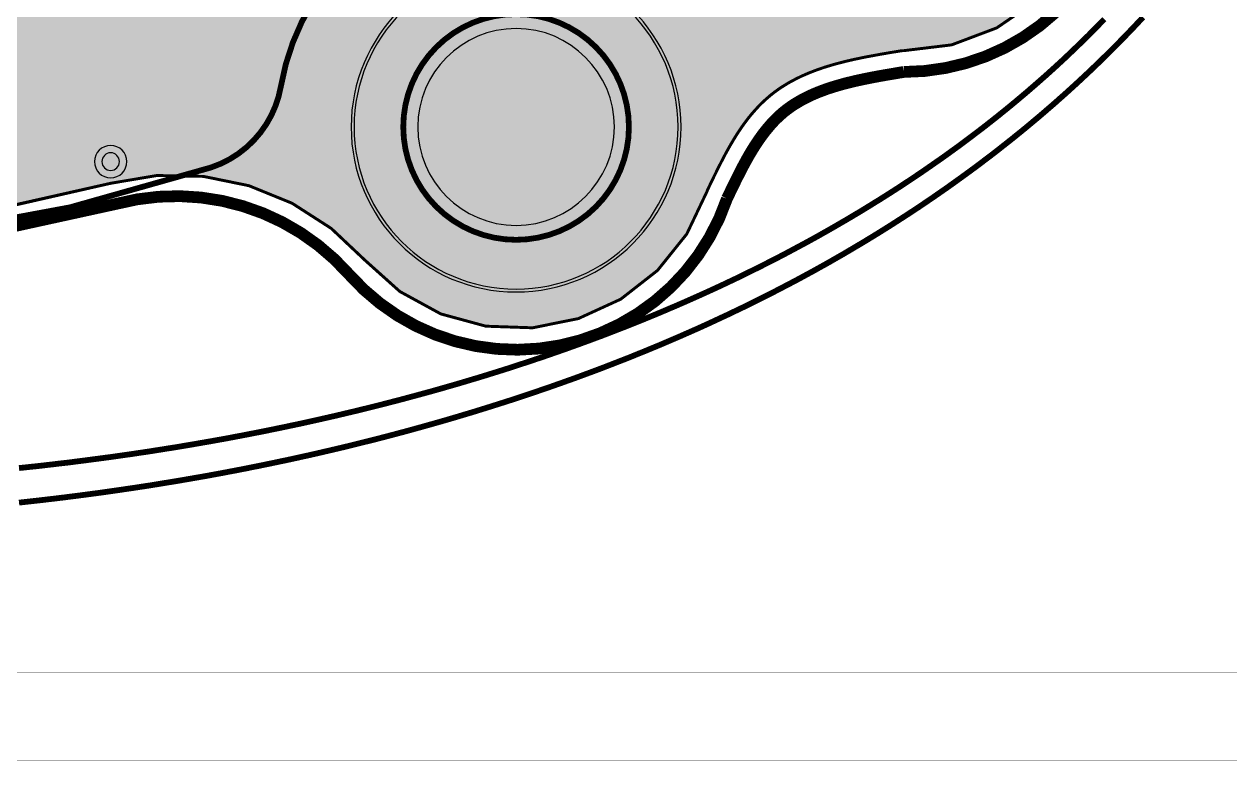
# Model space of a CAD drawing. Header units: millimetres. Extents: x -37.3 to 36.8, y -36.5 to 34.5.
# Drawn here: x 5.5 to 26.34, y -36.45 to -23.72 of the extents above; entities that cross this region are included whole.
import ezdxf

# ---------------------------------------------------------------- set-up
doc = ezdxf.new("R2010")
doc.units = ezdxf.units.MM
doc.header["$MEASUREMENT"] = 0
for name, color, linetype, true_color in [('Board-Outline-Layer', 7, 'Continuous', 0xc8a339), ('Bottom-Layer', 7, 'Continuous', 0x65a2e5), ('Bottom-Paste-Mask-Layer', 7, 'Continuous', 0x00c2c2), ('Bottom-Solder-Mask-Layer', 7, 'Continuous', 0x36846d), ('Document-Layer', 7, 'Continuous', 0xff9999), ('Hole-Layer', 7, 'Continuous', 0x8d7927), ('Multi-Layer', 7, 'Continuous', 0xc2c2c2), ('Top-Layer', 7, 'Continuous', 0xc26065), ('Top-Paste-Mask-Layer', 7, 'Continuous', 0xff00ff), ('Top-Solder-Mask-Layer', 7, 'Continuous', 0xb44a4c)]:
    doc.layers.add(name, color=color, linetype=linetype, true_color=true_color)

msp = doc.modelspace()

# ---------------------------------------------------------------- hatches: boundary and pattern name
at = {"layer": 'Bottom-Layer'}
for points in [[(-18.006, 25.358), (-17.963, 25.415), (-16.903, 25.415), (-16.786, 24.68), (-16.486, 23.999), (-16.023, 23.417), (-15.428, 22.971), (-14.738, 22.691), (-14, 22.596), (-13.262, 22.691), (-12.572, 22.971), (-11.977, 23.417), (-11.514, 23.999), (-11.214, 24.68), (-11.097, 25.415), (-8.718, 25.415), (-8.301, 25.321), (-7.875, 25.289), (7.875, 25.289), (8.301, 25.321), (8.718, 25.415), (11.097, 25.415), (11.214, 24.68), (11.514, 23.999), (11.977, 23.417), (12.572, 22.971), (13.262, 22.691), (14, 22.596), (14.738, 22.691), (15.428, 22.971), (16.023, 23.417), (16.486, 23.999), (16.786, 24.68), (16.903, 25.415), (17.963, 25.415), (18.006, 25.358), (18.009, 25.354), (18.013, 25.35), (18.062, 25.288), (18.066, 25.284), (18.07, 25.279), (18.121, 25.22), (18.125, 25.215), (18.129, 25.211), (18.182, 25.153), (18.186, 25.149), (18.191, 25.144), (18.245, 25.089), (18.25, 25.084), (18.255, 25.079), (18.312, 25.026), (18.317, 25.021), (18.323, 25.017), (18.381, 24.966), (18.387, 24.961), (18.393, 24.957), (18.453, 24.909), (18.459, 24.904), (18.465, 24.9), (18.527, 24.855), (18.533, 24.851), (18.539, 24.847), (18.603, 24.804), (18.608, 24.8), (18.614, 24.797), (18.68, 24.756), (18.685, 24.753), (18.691, 24.749), (18.759, 24.711), (18.764, 24.708), (18.769, 24.705), (18.838, 24.669), (18.843, 24.666), (18.848, 24.664), (18.919, 24.63), (18.924, 24.627), (18.929, 24.625), (19.001, 24.593), (19.006, 24.591), (19.01, 24.589), (19.084, 24.558), (19.088, 24.556), (19.092, 24.555), (19.167, 24.526), (19.171, 24.524), (19.175, 24.523), (19.252, 24.496), (19.255, 24.494), (19.259, 24.493), (19.337, 24.467), (19.34, 24.466), (19.344, 24.465), (19.422, 24.441), (19.425, 24.44), (19.428, 24.439), (19.508, 24.416), (19.511, 24.415), (19.514, 24.414), (19.594, 24.392), (19.597, 24.392), (19.6, 24.391), (19.681, 24.37), (19.683, 24.37), (19.686, 24.369), (19.768, 24.35), (19.77, 24.349), (19.772, 24.349), (19.855, 24.33), (19.857, 24.33), (19.859, 24.329), (19.943, 24.312), (19.944, 24.311), (19.946, 24.311), (20.03, 24.294), (20.118, 24.277), (20.205, 24.261), (20.292, 24.245), (20.38, 24.23), (20.467, 24.215), (20.553, 24.201), (20.63, 24.189), (20.665, 24.183), (20.7, 24.182), (21.528, 24.082), (22.308, 23.788), (22.996, 23.317), (23.552, 22.696), (23.945, 21.961), (24.152, 21.153), (24.161, 20.32), (23.971, 19.508), (23.594, 18.764), (23.204, 18.042), (22.955, 17.259), (22.858, 16.443), (22.915, 15.624), (23.125, 14.829), (23.479, 14.088), (24.583, 12.059), (25.512, 9.944), (26.259, 7.759), (26.566, 7.064), (27.04, 6.469), (27.648, 6.014), (28.352, 5.729), (29.106, 5.632), (29.328, 5.632), (29.833, 5.552), (30.287, 5.32), (30.648, 4.959), (30.88, 4.504), (30.96, 4), (30.96, -4), (30.88, -4.504), (30.648, -4.959), (30.287, -5.32), (29.833, -5.552), (29.328, -5.632), (29.106, -5.632), (28.352, -5.729), (27.648, -6.014), (27.04, -6.469), (26.566, -7.064), (26.259, -7.759), (25.512, -9.944), (24.583, -12.059), (23.479, -14.088), (23.125, -14.829), (22.915, -15.624), (22.858, -16.443), (22.955, -17.259), (23.204, -18.042), (23.594, -18.764), (23.971, -19.508), (24.161, -20.32), (24.152, -21.153), (23.945, -21.961), (23.552, -22.696), (22.996, -23.317), (22.308, -23.788), (21.528, -24.082), (20.7, -24.182), (20.665, -24.183), (20.63, -24.189), (20.555, -24.201), (20.468, -24.215), (20.381, -24.23), (20.294, -24.245), (20.207, -24.261), (20.12, -24.277), (20.033, -24.293), (19.946, -24.311), (19.944, -24.311), (19.942, -24.312), (19.859, -24.329), (19.857, -24.33), (19.855, -24.33), (19.772, -24.349), (19.77, -24.349), (19.768, -24.35), (19.686, -24.369), (19.683, -24.37), (19.681, -24.371), (19.6, -24.391), (19.597, -24.392), (19.594, -24.393), (19.514, -24.414), (19.511, -24.415), (19.508, -24.416), (19.428, -24.439), (19.425, -24.44), (19.422, -24.441), (19.343, -24.465), (19.34, -24.466), (19.336, -24.467), (19.259, -24.493), (19.255, -24.494), (19.251, -24.496), (19.175, -24.523), (19.171, -24.524), (19.167, -24.526), (19.092, -24.555), (19.088, -24.556), (19.083, -24.558), (19.01, -24.589), (19.005, -24.591), (19.001, -24.593), (18.928, -24.625), (18.924, -24.627), (18.919, -24.63), (18.848, -24.664), (18.843, -24.667), (18.838, -24.669), (18.769, -24.706), (18.763, -24.708), (18.758, -24.711), (18.69, -24.75), (18.685, -24.753), (18.68, -24.756), (18.614, -24.797), (18.608, -24.8), (18.602, -24.804), (18.538, -24.847), (18.532, -24.851), (18.527, -24.855), (18.464, -24.9), (18.458, -24.905), (18.453, -24.909), (18.392, -24.957), (18.386, -24.962), (18.381, -24.967), (18.322, -25.017), (18.317, -25.022), (18.311, -25.027), (18.255, -25.08), (18.25, -25.084), (18.245, -25.089), (18.19, -25.144), (18.186, -25.149), (18.182, -25.154), (18.129, -25.211), (18.125, -25.216), (18.121, -25.22), (18.069, -25.28), (18.066, -25.284), (18.062, -25.288), (18.012, -25.35), (18.009, -25.354), (18.006, -25.358), (17.958, -25.422), (17.955, -25.426), (17.952, -25.429), (17.905, -25.495), (17.903, -25.498), (17.9, -25.502), (17.855, -25.569), (17.853, -25.572), (17.85, -25.575), (17.806, -25.644), (17.804, -25.647), (17.802, -25.65), (17.759, -25.72), (17.757, -25.723), (17.756, -25.726), (17.713, -25.797), (17.712, -25.799), (17.71, -25.802), (17.669, -25.874), (17.668, -25.876), (17.667, -25.879), (17.626, -25.952), (17.625, -25.954), (17.624, -25.956), (17.585, -26.03), (17.584, -26.032), (17.583, -26.034), (17.544, -26.109), (17.504, -26.187), (17.465, -26.266), (17.426, -26.345), (17.388, -26.423), (17.35, -26.502), (17.312, -26.581), (17.304, -26.6), (17.297, -26.62), (16.95, -27.349), (16.445, -27.978), (15.809, -28.475), (15.076, -28.811), (14.284, -28.97), (13.478, -28.942), (12.699, -28.73), (11.991, -28.343), (11.39, -27.804), (10.805, -27.253), (10.128, -26.818), (9.383, -26.515), (8.596, -26.354), (7.792, -26.339), (6.999, -26.472), (5.027, -26.916), (3.027, -27.214), (1.011, -27.363), (-1.011, -27.363), (-3.027, -27.214), (-5.027, -26.916), (-6.999, -26.472), (-7.792, -26.339), (-8.596, -26.354), (-9.383, -26.515), (-10.128, -26.818), (-10.805, -27.253), (-11.39, -27.804), (-11.991, -28.343), (-12.699, -28.73), (-13.478, -28.942), (-14.284, -28.97), (-15.076, -28.811), (-15.809, -28.475), (-16.445, -27.978), (-16.95, -27.349), (-17.297, -26.62), (-17.304, -26.6), (-17.312, -26.581), (-17.35, -26.503), (-17.387, -26.424), (-17.425, -26.346), (-17.464, -26.268), (-17.502, -26.19), (-17.542, -26.112), (-17.583, -26.034), (-17.584, -26.032), (-17.585, -26.03), (-17.624, -25.956), (-17.625, -25.954), (-17.626, -25.952), (-17.667, -25.878), (-17.668, -25.876), (-17.669, -25.874), (-17.711, -25.802), (-17.712, -25.799), (-17.714, -25.796), (-17.756, -25.725), (-17.757, -25.722), (-17.759, -25.72), (-17.802, -25.65), (-17.804, -25.647), (-17.806, -25.644), (-17.851, -25.575), (-17.853, -25.572), (-17.855, -25.568), (-17.901, -25.502), (-17.903, -25.498), (-17.906, -25.494), (-17.952, -25.429), (-17.955, -25.425), (-17.958, -25.421), (-18.006, -25.358), (-18.009, -25.354), (-18.013, -25.35), (-18.062, -25.288), (-18.066, -25.284), (-18.07, -25.279), (-18.121, -25.22), (-18.125, -25.215), (-18.129, -25.211), (-18.182, -25.153), (-18.186, -25.149), (-18.191, -25.144), (-18.245, -25.089), (-18.25, -25.084), (-18.255, -25.079), (-18.312, -25.026), (-18.317, -25.021), (-18.323, -25.017), (-18.381, -24.966), (-18.387, -24.961), (-18.393, -24.957), (-18.453, -24.909), (-18.459, -24.904), (-18.465, -24.9), (-18.527, -24.855), (-18.533, -24.851), (-18.539, -24.847), (-18.603, -24.804), (-18.608, -24.8), (-18.614, -24.797), (-18.68, -24.756), (-18.685, -24.753), (-18.691, -24.749), (-18.759, -24.711), (-18.764, -24.708), (-18.769, -24.705), (-18.838, -24.669), (-18.843, -24.666), (-18.848, -24.664), (-18.919, -24.63), (-18.924, -24.627), (-18.929, -24.625), (-19.001, -24.593), (-19.006, -24.591), (-19.01, -24.589), (-19.084, -24.558), (-19.088, -24.556), (-19.092, -24.555), (-19.167, -24.526), (-19.171, -24.524), (-19.175, -24.523), (-19.252, -24.496), (-19.255, -24.494), (-19.259, -24.493), (-19.337, -24.467), (-19.34, -24.466), (-19.344, -24.465), (-19.422, -24.441), (-19.425, -24.44), (-19.428, -24.439), (-19.508, -24.416), (-19.511, -24.415), (-19.514, -24.414), (-19.594, -24.392), (-19.597, -24.392), (-19.6, -24.391), (-19.681, -24.37), (-19.683, -24.37), (-19.686, -24.369), (-19.768, -24.35), (-19.77, -24.349), (-19.772, -24.349), (-19.855, -24.33), (-19.857, -24.33), (-19.859, -24.329), (-19.943, -24.312), (-19.944, -24.311), (-19.946, -24.311), (-20.03, -24.294), (-20.118, -24.277), (-20.205, -24.261), (-20.292, -24.245), (-20.38, -24.23), (-20.467, -24.215), (-20.553, -24.201), (-20.63, -24.189), (-20.665, -24.183), (-20.7, -24.182), (-21.528, -24.082), (-22.308, -23.788), (-22.996, -23.317), (-23.552, -22.696), (-23.945, -21.961), (-24.152, -21.153), (-24.161, -20.32), (-23.971, -19.508), (-23.594, -18.764), (-23.204, -18.042), (-22.955, -17.259), (-22.858, -16.443), (-22.915, -15.624), (-23.125, -14.829), (-23.479, -14.088), (-24.583, -12.059), (-25.512, -9.944), (-26.259, -7.759), (-26.566, -7.064), (-27.04, -6.469), (-27.648, -6.014), (-28.352, -5.729), (-29.106, -5.632), (-29.328, -5.632), (-29.833, -5.552), (-30.287, -5.32), (-30.648, -4.959), (-30.88, -4.504), (-30.96, -4), (-30.96, 4), (-30.88, 4.504), (-30.648, 4.959), (-30.287, 5.32), (-29.833, 5.552), (-29.328, 5.632), (-29.106, 5.632), (-28.352, 5.729), (-27.648, 6.014), (-27.04, 6.469), (-26.566, 7.064), (-26.259, 7.759), (-25.512, 9.944), (-24.583, 12.059), (-23.479, 14.088), (-23.125, 14.829), (-22.915, 15.624), (-22.858, 16.443), (-22.955, 17.259), (-23.204, 18.042), (-23.594, 18.764), (-23.971, 19.508), (-24.161, 20.32), (-24.152, 21.153), (-23.945, 21.961), (-23.552, 22.696), (-22.996, 23.317), (-22.308, 23.788), (-21.528, 24.082), (-20.7, 24.182), (-20.665, 24.183), (-20.63, 24.189), (-20.555, 24.201), (-20.468, 24.215), (-20.381, 24.23), (-20.294, 24.245), (-20.207, 24.261), (-20.12, 24.277), (-20.033, 24.293), (-19.946, 24.311), (-19.944, 24.311), (-19.943, 24.312), (-19.859, 24.329), (-19.857, 24.33), (-19.855, 24.33), (-19.772, 24.349), (-19.77, 24.349), (-19.768, 24.35), (-19.686, 24.369), (-19.683, 24.37), (-19.681, 24.37), (-19.6, 24.391), (-19.597, 24.392), (-19.594, 24.392), (-19.514, 24.414), (-19.511, 24.415), (-19.508, 24.416), (-19.428, 24.439), (-19.425, 24.44), (-19.422, 24.441), (-19.343, 24.465), (-19.34, 24.466), (-19.336, 24.467), (-19.259, 24.493), (-19.255, 24.494), (-19.251, 24.496), (-19.175, 24.523), (-19.171, 24.524), (-19.167, 24.526), (-19.092, 24.555), (-19.088, 24.556), (-19.083, 24.558), (-19.01, 24.589), (-19.005, 24.591), (-19.001, 24.593), (-18.928, 24.625), (-18.924, 24.627), (-18.919, 24.63), (-18.848, 24.664), (-18.843, 24.667), (-18.838, 24.669), (-18.769, 24.706), (-18.763, 24.708), (-18.758, 24.711), (-18.69, 24.75), (-18.685, 24.753), (-18.68, 24.756), (-18.614, 24.797), (-18.608, 24.8), (-18.602, 24.804), (-18.538, 24.847), (-18.532, 24.851), (-18.527, 24.855), (-18.464, 24.9), (-18.458, 24.905), (-18.453, 24.909), (-18.392, 24.957), (-18.386, 24.962), (-18.381, 24.967), (-18.322, 25.017), (-18.317, 25.022), (-18.311, 25.027), (-18.255, 25.08), (-18.25, 25.084), (-18.245, 25.089), (-18.19, 25.144), (-18.186, 25.149), (-18.182, 25.154), (-18.129, 25.211), (-18.125, 25.216), (-18.121, 25.22), (-18.069, 25.28), (-18.066, 25.284), (-18.062, 25.288), (-18.012, 25.35), (-18.009, 25.354)], [(11.2, -25.5, 1), (16.8, -25.5, 1)]]:
    msp.add_hatch(color=256, dxfattribs=at).paths.add_polyline_path(points)
at = {"layer": 'Bottom-Paste-Mask-Layer'}
msp.add_hatch(color=256, dxfattribs=at).paths.add_polyline_path([(11.2, -25.5, 1), (16.8, -25.5, 1)])
at = {"layer": 'Bottom-Solder-Mask-Layer'}
msp.add_hatch(color=256, dxfattribs=at).paths.add_polyline_path([(11.149, -25.5, 1), (16.851, -25.5, 1)])
at = {"layer": 'Hole-Layer'}
msp.add_hatch(color=256, dxfattribs=at).paths.add_polyline_path([(12.3, -25.5, 1), (15.7, -25.5, 1)])
at = {"layer": 'Multi-Layer'}
msp.add_hatch(color=256, dxfattribs=at).paths.add_polyline_path([(11.2, -25.5, 1), (16.8, -25.5, 1)])
msp.add_hatch(color=256, dxfattribs=at).paths.add_polyline_path([(11.2, -25.5, 1), (16.8, -25.5, 1)])
msp.add_hatch(color=256, dxfattribs=at).paths.add_polyline_path([(11.2, -25.5, 1), (16.8, -25.5, 1)])
at = {"layer": 'Top-Layer'}
msp.add_hatch(color=256, dxfattribs=at).paths.add_polyline_path([(11.2, -25.5, 1), (16.8, -25.5, 1)])
at = {"layer": 'Top-Paste-Mask-Layer'}
msp.add_hatch(color=256, dxfattribs=at).paths.add_polyline_path([(11.2, -25.5, 1), (16.8, -25.5, 1)])
at = {"layer": 'Top-Solder-Mask-Layer'}
msp.add_hatch(color=256, dxfattribs=at).paths.add_polyline_path([(11.149, -25.5, 1), (16.851, -25.5, 1)])

# ---------------------------------------------------------------- linework, layer by layer
at = {"layer": 'Board-Outline-Layer', "const_width": 0.203}
for points in [[(20.7, -24.55, 0.6), (23.9, -18.56)], [(11.114, -28.048, 0.284), (7.093, -26.828)], [(11.114, -28.048, 0.576), (17.645, -26.738)], [(-7.093, -26.828, 0.13), (7.093, -26.828)]]:
    msp.add_lwpolyline(points, format="xyb", dxfattribs=at)
msp.add_lwpolyline([(20.7, -24.55), (20.614, -24.564), (20.528, -24.579), (20.443, -24.593), (20.357, -24.608), (20.272, -24.623), (20.187, -24.639), (20.103, -24.655), (20.019, -24.672), (19.936, -24.69), (19.853, -24.708), (19.771, -24.728), (19.69, -24.748), (19.61, -24.77), (19.531, -24.793), (19.452, -24.817), (19.375, -24.842), (19.299, -24.87), (19.225, -24.898), (19.151, -24.929), (19.079, -24.961), (19.009, -24.995), (18.94, -25.031), (18.873, -25.07), (18.807, -25.11), (18.743, -25.153), (18.681, -25.198), (18.621, -25.245), (18.563, -25.296), (18.507, -25.348), (18.452, -25.403), (18.4, -25.46), (18.349, -25.52), (18.299, -25.581), (18.251, -25.644), (18.205, -25.709), (18.16, -25.776), (18.115, -25.844), (18.072, -25.913), (18.03, -25.984), (17.989, -26.056), (17.949, -26.129), (17.909, -26.203), (17.871, -26.278), (17.832, -26.354), (17.794, -26.43), (17.757, -26.507), (17.719, -26.584), (17.682, -26.661), (17.645, -26.738)], dxfattribs=at)
at = {"layer": 'Bottom-Layer', "const_width": 0.00508}
msp.add_lwpolyline([(-37.338, -36.449), (-37.338, 34.544), (36.83, 34.544), (36.83, -36.449)], close=True, dxfattribs=at)
at = {"layer": 'Bottom-Layer'}
msp.add_lwpolyline([(11.2, -25.5, 1), (16.8, -25.5, 1)], format="xyb", close=True, dxfattribs=at)
at = {"layer": 'Bottom-Layer', "const_width": 0.0508}
msp.add_lwpolyline([(22.996, -23.317), (22.308, -23.788), (21.528, -24.082), (20.7, -24.182), (20.665, -24.183), (20.63, -24.189), (20.555, -24.201), (20.468, -24.215), (20.381, -24.23), (20.294, -24.245), (20.207, -24.261), (20.12, -24.277), (20.033, -24.293), (19.946, -24.311), (19.944, -24.311), (19.942, -24.312), (19.859, -24.329), (19.857, -24.33), (19.855, -24.33), (19.772, -24.349), (19.77, -24.349), (19.768, -24.35), (19.686, -24.369), (19.683, -24.37), (19.681, -24.371), (19.6, -24.391), (19.597, -24.392), (19.594, -24.393), (19.514, -24.414), (19.511, -24.415), (19.508, -24.416), (19.428, -24.439), (19.425, -24.44), (19.422, -24.441), (19.343, -24.465), (19.34, -24.466), (19.336, -24.467), (19.259, -24.493), (19.255, -24.494), (19.251, -24.496), (19.175, -24.523), (19.171, -24.524), (19.167, -24.526), (19.092, -24.555), (19.088, -24.556), (19.083, -24.558), (19.01, -24.589), (19.005, -24.591), (19.001, -24.593), (18.928, -24.625), (18.924, -24.627), (18.919, -24.63), (18.848, -24.664), (18.843, -24.667), (18.838, -24.669), (18.769, -24.706), (18.763, -24.708), (18.758, -24.711), (18.69, -24.75), (18.685, -24.753), (18.68, -24.756), (18.614, -24.797), (18.608, -24.8), (18.602, -24.804), (18.538, -24.847), (18.532, -24.851), (18.527, -24.855), (18.464, -24.9), (18.458, -24.905), (18.453, -24.909), (18.392, -24.957), (18.386, -24.962), (18.381, -24.967), (18.322, -25.017), (18.317, -25.022), (18.311, -25.027), (18.255, -25.08), (18.25, -25.084), (18.245, -25.089), (18.19, -25.144), (18.186, -25.149), (18.182, -25.154), (18.129, -25.211), (18.125, -25.216), (18.121, -25.22), (18.069, -25.28), (18.066, -25.284), (18.062, -25.288), (18.012, -25.35), (18.009, -25.354), (18.006, -25.358), (17.958, -25.422), (17.955, -25.426), (17.952, -25.429), (17.905, -25.495), (17.903, -25.498), (17.9, -25.502), (17.855, -25.569), (17.853, -25.572), (17.85, -25.575), (17.806, -25.644), (17.804, -25.647), (17.802, -25.65), (17.759, -25.72), (17.757, -25.723), (17.756, -25.726), (17.713, -25.797), (17.712, -25.799), (17.71, -25.802), (17.669, -25.874), (17.668, -25.876), (17.667, -25.879), (17.626, -25.952), (17.625, -25.954), (17.624, -25.956), (17.585, -26.03), (17.584, -26.032), (17.583, -26.034), (17.544, -26.109), (17.504, -26.187), (17.465, -26.266), (17.426, -26.345), (17.388, -26.423), (17.35, -26.502), (17.312, -26.581), (17.304, -26.6), (17.297, -26.62), (16.95, -27.349), (16.445, -27.978), (15.809, -28.475), (15.076, -28.811), (14.284, -28.97), (13.478, -28.942), (12.699, -28.73), (11.991, -28.343), (11.39, -27.804), (10.805, -27.253), (10.128, -26.818), (9.383, -26.515), (8.596, -26.354), (7.792, -26.339), (6.999, -26.472), (5.027, -26.916)], dxfattribs=at)
at = {"layer": 'Bottom-Paste-Mask-Layer'}
msp.add_lwpolyline([(11.2, -25.5, 1), (16.8, -25.5, 1)], format="xyb", close=True, dxfattribs=at)
at = {"layer": 'Bottom-Solder-Mask-Layer'}
msp.add_lwpolyline([(11.149, -25.5, 1), (16.851, -25.5, 1)], format="xyb", close=True, dxfattribs=at)
at = {"layer": 'Document-Layer', "const_width": 0.1}
for points in [[(13.345, -21.427, 0.32), (9.935, -24.798)], [(9.935, -24.798, -0.276), (8.731, -26.199)], [(8.731, -26.199, -0.162), (-8.731, -26.199)]]:
    msp.add_lwpolyline(points, format="xyb", dxfattribs=at)
msp.add_lwpolyline([(15.95, -25.5, -1), (12.05, -25.5, -1)], format="xyb", close=True, dxfattribs=at)
for points in [[(5.409, -31.99), (5.508, -31.979), (5.607, -31.968), (5.706, -31.957), (5.805, -31.946), (5.903, -31.934), (6.002, -31.923), (6.101, -31.911), (6.2, -31.899), (6.298, -31.886), (6.397, -31.874), (6.496, -31.861), (6.594, -31.848), (6.693, -31.835), (6.791, -31.822), (6.89, -31.808), (6.988, -31.794), (7.087, -31.78), (7.185, -31.766), (7.284, -31.751), (7.382, -31.737), (7.48, -31.722), (7.579, -31.707), (7.677, -31.692), (7.775, -31.676), (7.873, -31.66), (7.971, -31.644), (8.07, -31.628), (8.168, -31.612), (8.266, -31.595), (8.364, -31.578), (8.462, -31.561), (8.56, -31.544), (8.658, -31.527), (8.755, -31.509), (8.853, -31.491), (8.951, -31.473), (9.049, -31.454), (9.146, -31.436), (9.244, -31.417), (9.342, -31.398), (9.439, -31.378), (9.537, -31.359), (9.634, -31.339), (9.732, -31.319), (9.829, -31.299), (9.926, -31.278), (10.024, -31.258), (10.121, -31.237), (10.218, -31.216), (10.315, -31.194), (10.412, -31.173), (10.509, -31.151), (10.606, -31.129), (10.703, -31.106), (10.8, -31.084), (10.897, -31.061), (10.994, -31.038), (11.091, -31.015), (11.187, -30.991), (11.284, -30.967), (11.38, -30.943), (11.477, -30.919), (11.573, -30.895), (11.67, -30.87), (11.766, -30.845), (11.862, -30.82), (11.958, -30.794), (12.054, -30.769), (12.15, -30.743), (12.246, -30.716), (12.342, -30.69), (12.438, -30.663), (12.534, -30.636), (12.63, -30.609), (12.725, -30.582), (12.821, -30.554), (12.916, -30.526), (13.012, -30.498), (13.107, -30.469), (13.202, -30.441), (13.298, -30.412), (13.393, -30.382), (13.488, -30.353), (13.583, -30.323), (13.678, -30.293), (13.773, -30.263), (13.867, -30.233), (13.962, -30.202), (14.057, -30.171), (14.151, -30.139), (14.246, -30.108), (14.34, -30.076), (14.434, -30.044), (14.528, -30.012), (14.623, -29.979), (14.716, -29.946), (14.81, -29.913), (14.904, -29.879), (14.998, -29.846), (15.091, -29.812), (15.185, -29.777), (15.278, -29.743), (15.371, -29.708), (15.465, -29.673), (15.558, -29.637), (15.651, -29.601), (15.743, -29.565), (15.836, -29.529), (15.929, -29.493), (16.021, -29.456), (16.113, -29.418), (16.206, -29.381), (16.298, -29.343), (16.39, -29.305), (16.482, -29.267), (16.573, -29.228), (16.665, -29.189), (16.756, -29.15), (16.848, -29.11), (16.939, -29.07), (17.03, -29.03), (17.121, -28.99), (17.212, -28.949), (17.302, -28.908), (17.393, -28.866), (17.483, -28.824), (17.573, -28.782), (17.664, -28.74), (17.753, -28.697), (17.843, -28.654), (17.933, -28.611), (18.022, -28.567), (18.112, -28.523), (18.201, -28.479), (18.29, -28.434), (18.379, -28.389), (18.467, -28.344), (18.556, -28.298), (18.644, -28.252), (18.732, -28.206), (18.82, -28.16), (18.908, -28.113), (18.996, -28.065), (19.083, -28.018), (19.171, -27.97), (19.258, -27.921), (19.345, -27.873), (19.432, -27.824), (19.518, -27.774), (19.605, -27.725), (19.691, -27.675), (19.777, -27.624), (19.863, -27.573), (19.949, -27.522), (20.034, -27.471), (20.12, -27.419), (20.205, -27.367), (20.289, -27.315), (20.374, -27.262), (20.459, -27.209), (20.543, -27.155), (20.627, -27.101), (20.711, -27.047), (20.794, -26.993), (20.878, -26.938), (20.961, -26.883), (21.044, -26.827), (21.126, -26.771), (21.209, -26.715), (21.291, -26.658), (21.373, -26.601), (21.455, -26.544), (21.536, -26.486), (21.617, -26.428), (21.698, -26.37), (21.779, -26.311), (21.86, -26.252), (21.94, -26.193), (22.02, -26.133), (22.099, -26.073), (22.179, -26.013), (22.258, -25.952), (22.337, -25.891), (22.415, -25.829), (22.494, -25.767), (22.572, -25.705), (22.649, -25.643), (22.727, -25.58), (22.804, -25.517), (22.881, -25.453), (22.957, -25.389), (23.034, -25.325), (23.11, -25.26), (23.185, -25.195), (23.261, -25.13), (23.336, -25.064), (23.41, -24.998), (23.485, -24.932), (23.559, -24.865), (23.633, -24.798), (23.706, -24.731), (23.779, -24.663), (23.852, -24.595), (23.924, -24.527), (23.996, -24.458), (24.068, -24.389), (24.14, -24.319), (24.211, -24.249), (24.282, -24.179), (24.352, -24.109), (24.422, -24.038), (24.492, -23.966), (24.561, -23.895), (24.63, -23.823), (24.699, -23.751), (24.767, -23.678), (24.835, -23.605)], [(24.167, -23.637), (24.097, -23.708), (24.028, -23.779), (23.958, -23.85), (23.888, -23.921), (23.817, -23.99), (23.746, -24.06), (23.674, -24.129), (23.602, -24.198), (23.53, -24.267), (23.458, -24.335), (23.385, -24.402), (23.311, -24.47), (23.238, -24.536), (23.164, -24.603), (23.089, -24.669), (23.014, -24.735), (22.939, -24.8), (22.864, -24.865), (22.788, -24.93), (22.712, -24.994), (22.636, -25.058), (22.559, -25.122), (22.482, -25.185), (22.404, -25.248), (22.327, -25.31), (22.249, -25.372), (22.17, -25.434), (22.092, -25.495), (22.013, -25.556), (21.933, -25.616), (21.854, -25.676), (21.774, -25.736), (21.694, -25.796), (21.614, -25.855), (21.533, -25.913), (21.452, -25.972), (21.371, -26.03), (21.289, -26.087), (21.207, -26.144), (21.125, -26.201), (21.043, -26.258), (20.96, -26.314), (20.878, -26.37), (20.795, -26.425), (20.711, -26.48), (20.628, -26.535), (20.544, -26.589), (20.46, -26.643), (20.376, -26.696), (20.291, -26.75), (20.206, -26.802), (20.121, -26.855), (20.036, -26.907), (19.951, -26.959), (19.865, -27.01), (19.78, -27.061), (19.694, -27.112), (19.607, -27.162), (19.521, -27.212), (19.435, -27.262), (19.348, -27.311), (19.261, -27.36), (19.174, -27.409), (19.086, -27.457), (18.999, -27.505), (18.911, -27.552), (18.823, -27.599), (18.735, -27.646), (18.647, -27.693), (18.559, -27.739), (18.47, -27.785), (18.382, -27.83), (18.293, -27.875), (18.204, -27.92), (18.115, -27.964), (18.026, -28.008), (17.936, -28.052), (17.847, -28.096), (17.757, -28.139), (17.667, -28.181), (17.577, -28.224), (17.487, -28.266), (17.396, -28.308), (17.306, -28.349), (17.215, -28.39), (17.124, -28.431), (17.033, -28.471), (16.942, -28.512), (16.851, -28.551), (16.76, -28.591), (16.668, -28.63), (16.577, -28.669), (16.485, -28.708), (16.393, -28.746), (16.301, -28.784), (16.209, -28.822), (16.117, -28.859), (16.025, -28.896), (15.932, -28.933), (15.84, -28.969), (15.747, -29.005), (15.654, -29.041), (15.561, -29.077), (15.468, -29.112), (15.375, -29.147), (15.282, -29.182), (15.188, -29.216), (15.095, -29.25), (15.001, -29.284), (14.908, -29.317), (14.814, -29.351), (14.72, -29.383), (14.626, -29.416), (14.532, -29.449), (14.438, -29.481), (14.343, -29.512), (14.249, -29.544), (14.155, -29.575), (14.06, -29.606), (13.965, -29.637), (13.871, -29.668), (13.776, -29.698), (13.681, -29.728), (13.586, -29.757), (13.491, -29.787), (13.396, -29.816), (13.301, -29.845), (13.205, -29.873), (13.11, -29.902), (13.015, -29.93), (12.919, -29.958), (12.824, -29.985), (12.728, -30.013), (12.632, -30.04), (12.537, -30.067), (12.441, -30.093), (12.345, -30.119), (12.249, -30.145), (12.153, -30.171), (12.057, -30.197), (11.961, -30.222), (11.864, -30.247), (11.768, -30.272), (11.672, -30.297), (11.575, -30.321), (11.479, -30.345), (11.382, -30.369), (11.286, -30.393), (11.189, -30.416), (11.092, -30.439), (10.995, -30.462), (10.899, -30.485), (10.802, -30.507), (10.705, -30.529), (10.608, -30.551), (10.511, -30.573), (10.414, -30.594), (10.317, -30.616), (10.219, -30.637), (10.122, -30.657), (10.025, -30.678), (9.928, -30.698), (9.83, -30.718), (9.733, -30.738), (9.635, -30.758), (9.538, -30.777), (9.44, -30.796), (9.342, -30.815), (9.245, -30.834), (9.147, -30.852), (9.049, -30.871), (8.952, -30.889), (8.854, -30.906), (8.756, -30.924), (8.658, -30.941), (8.56, -30.958), (8.462, -30.975), (8.364, -30.992), (8.266, -31.008), (8.168, -31.025), (8.07, -31.041), (7.971, -31.056), (7.873, -31.072), (7.775, -31.087), (7.677, -31.103), (7.578, -31.118), (7.48, -31.132), (7.382, -31.147), (7.283, -31.161), (7.185, -31.175), (7.086, -31.189), (6.988, -31.203), (6.889, -31.216), (6.791, -31.229), (6.692, -31.242), (6.594, -31.255), (6.495, -31.268), (6.397, -31.28), (6.298, -31.293), (6.199, -31.305), (6.1, -31.316), (6.002, -31.328), (5.903, -31.339), (5.804, -31.351), (5.705, -31.362), (5.607, -31.372), (5.508, -31.383), (5.409, -31.393)]]:
    msp.add_lwpolyline(points, dxfattribs=at)
at = {"layer": 'Hole-Layer'}
msp.add_lwpolyline([(12.3, -25.5, 1), (15.7, -25.5), (15.7, -25.5, 1), (12.3, -25.5)], format="xyb", dxfattribs=at)
msp.add_lwpolyline([(6.841, -26.099, 1), (7.146, -26.099, 1)], format="xyb", close=True, dxfattribs=at)
at = {"layer": 'Multi-Layer'}
for points in [[(11.2, -25.5, 1), (16.8, -25.5, 1)], [(11.2, -25.5, 1), (16.8, -25.5, 1)], [(11.2, -25.5, 1), (16.8, -25.5, 1)], [(6.714, -26.099, 1), (7.273, -26.099, 1)]]:
    msp.add_lwpolyline(points, format="xyb", close=True, dxfattribs=at)
at = {"layer": 'Top-Layer', "const_width": 0.00508}
msp.add_lwpolyline([(-36.195, -34.925), (-36.195, 33.655), (36.83, 33.655), (36.83, -34.925)], close=True, dxfattribs=at)
at = {"layer": 'Top-Layer'}
msp.add_lwpolyline([(11.2, -25.5, 1), (16.8, -25.5, 1)], format="xyb", close=True, dxfattribs=at)
at = {"layer": 'Top-Layer', "const_width": 0.0508}
msp.add_lwpolyline([(22.996, -23.317), (22.308, -23.788), (21.528, -24.082), (20.7, -24.182), (20.665, -24.183), (20.63, -24.189), (20.555, -24.201), (20.468, -24.215), (20.381, -24.23), (20.294, -24.245), (20.207, -24.261), (20.12, -24.277), (20.033, -24.293), (19.946, -24.311), (19.944, -24.311), (19.942, -24.312), (19.859, -24.329), (19.857, -24.33), (19.855, -24.33), (19.772, -24.349), (19.77, -24.349), (19.768, -24.35), (19.686, -24.369), (19.683, -24.37), (19.681, -24.371), (19.6, -24.391), (19.597, -24.392), (19.594, -24.393), (19.514, -24.414), (19.511, -24.415), (19.508, -24.416), (19.428, -24.439), (19.425, -24.44), (19.422, -24.441), (19.343, -24.465), (19.34, -24.466), (19.336, -24.467), (19.259, -24.493), (19.255, -24.494), (19.251, -24.496), (19.175, -24.523), (19.171, -24.524), (19.167, -24.526), (19.092, -24.555), (19.088, -24.556), (19.083, -24.558), (19.01, -24.589), (19.005, -24.591), (19.001, -24.593), (18.928, -24.625), (18.924, -24.627), (18.919, -24.63), (18.848, -24.664), (18.843, -24.667), (18.838, -24.669), (18.769, -24.706), (18.763, -24.708), (18.758, -24.711), (18.69, -24.75), (18.685, -24.753), (18.68, -24.756), (18.614, -24.797), (18.608, -24.8), (18.602, -24.804), (18.538, -24.847), (18.532, -24.851), (18.527, -24.855), (18.464, -24.9), (18.458, -24.905), (18.453, -24.909), (18.392, -24.957), (18.386, -24.962), (18.381, -24.967), (18.322, -25.017), (18.317, -25.022), (18.311, -25.027), (18.255, -25.08), (18.25, -25.084), (18.245, -25.089), (18.19, -25.144), (18.186, -25.149), (18.182, -25.154), (18.129, -25.211), (18.125, -25.216), (18.121, -25.22), (18.069, -25.28), (18.066, -25.284), (18.062, -25.288), (18.012, -25.35), (18.009, -25.354), (18.006, -25.358), (17.958, -25.422), (17.955, -25.426), (17.952, -25.429), (17.905, -25.495), (17.903, -25.498), (17.9, -25.502), (17.855, -25.569), (17.853, -25.572), (17.85, -25.575), (17.806, -25.644), (17.804, -25.647), (17.802, -25.65), (17.759, -25.72), (17.757, -25.723), (17.756, -25.726), (17.713, -25.797), (17.712, -25.799), (17.71, -25.802), (17.669, -25.874), (17.668, -25.876), (17.667, -25.879), (17.626, -25.952), (17.625, -25.954), (17.624, -25.956), (17.585, -26.03), (17.584, -26.032), (17.583, -26.034), (17.544, -26.109), (17.504, -26.187), (17.465, -26.266), (17.426, -26.345), (17.388, -26.423), (17.35, -26.502), (17.312, -26.581), (17.304, -26.6), (17.297, -26.62), (16.95, -27.349), (16.445, -27.978), (15.809, -28.475), (15.076, -28.811), (14.284, -28.97), (13.478, -28.942), (12.699, -28.73), (11.991, -28.343), (11.39, -27.804), (10.805, -27.253), (10.128, -26.818), (9.383, -26.515), (8.596, -26.354), (7.792, -26.339), (6.999, -26.472), (5.155, -26.892)], dxfattribs=at)
at = {"layer": 'Top-Paste-Mask-Layer'}
msp.add_lwpolyline([(11.2, -25.5, 1), (16.8, -25.5, 1)], format="xyb", close=True, dxfattribs=at)
at = {"layer": 'Top-Solder-Mask-Layer'}
msp.add_lwpolyline([(11.149, -25.5, 1), (16.851, -25.5, 1)], format="xyb", close=True, dxfattribs=at)

doc.saveas('drawing.dxf')
